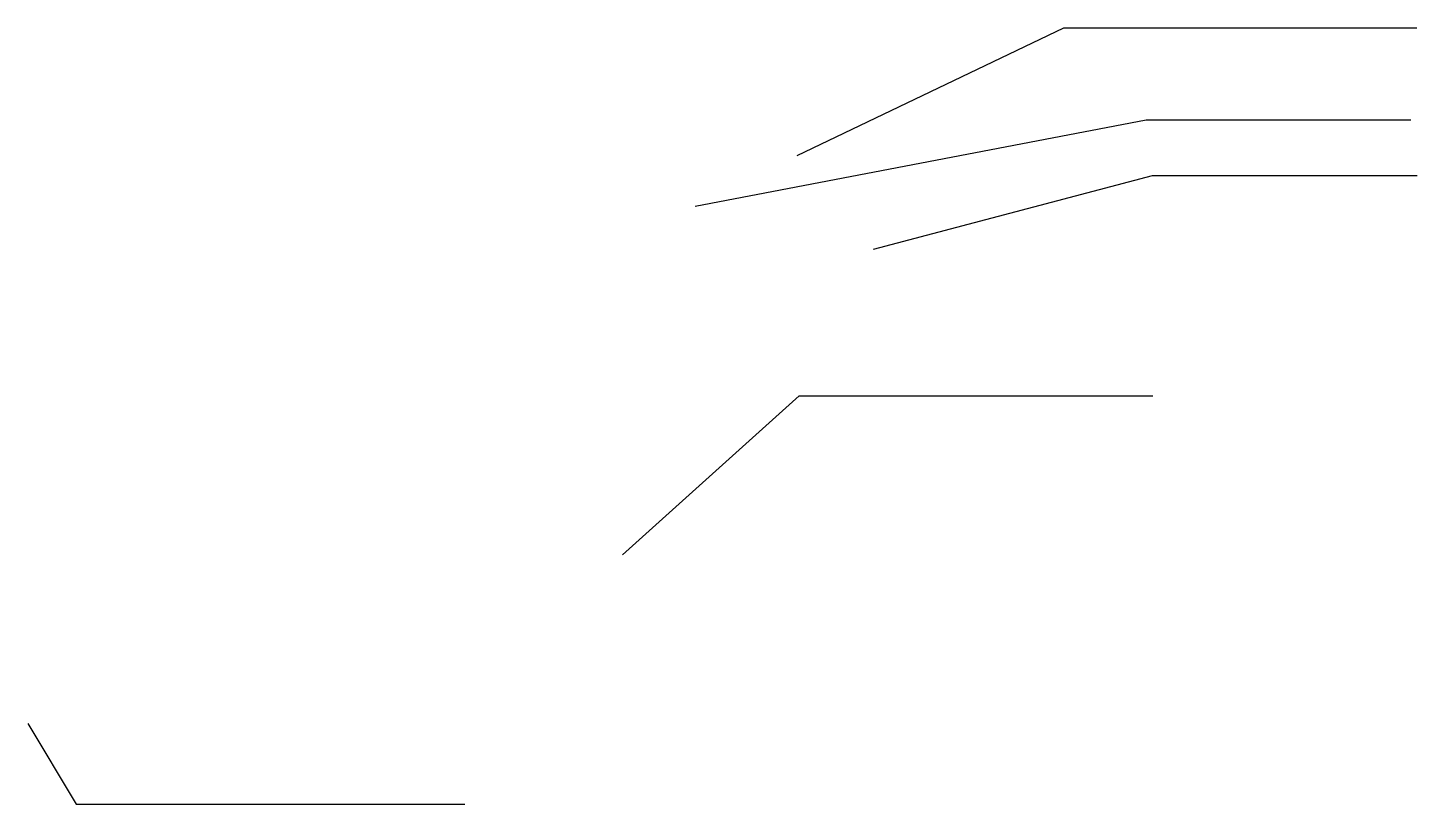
# Model space of a CAD drawing. Header units: metres. Extents: x -2659 to 2774, y 793 to 1163.
# Drawn here: x -2659.4 to -2367.8, y 839.3 to 1002.2 of the extents above.
import ezdxf

# ---------------------------------------------------------------- set-up
doc = ezdxf.new("R2010")
doc.units = ezdxf.units.M
doc.layers.add('Dim', color=3, linetype='Continuous')

msp = doc.modelspace()

# ---------------------------------------------------------------- linework, layer by layer
at = {"layer": 'Dim'}
for points in [[(-2497.9, 975.4), (-2441.95, 1002.2), (-2367.84, 1002.2)], [(-2519.29, 964.76), (-2424.66, 982.87), (-2369.12, 982.87)], [(-2481.88, 955.77), (-2423.31, 971.19), (-2367.77, 971.19)], [(-2534.59, 891.62), (-2497.48, 924.96), (-2423.28, 924.96)], [(-2659.37, 856.26), (-2649.24, 839.3), (-2567.67, 839.3)]]:
    msp.add_lwpolyline(points, dxfattribs=at)

doc.saveas('drawing.dxf')
